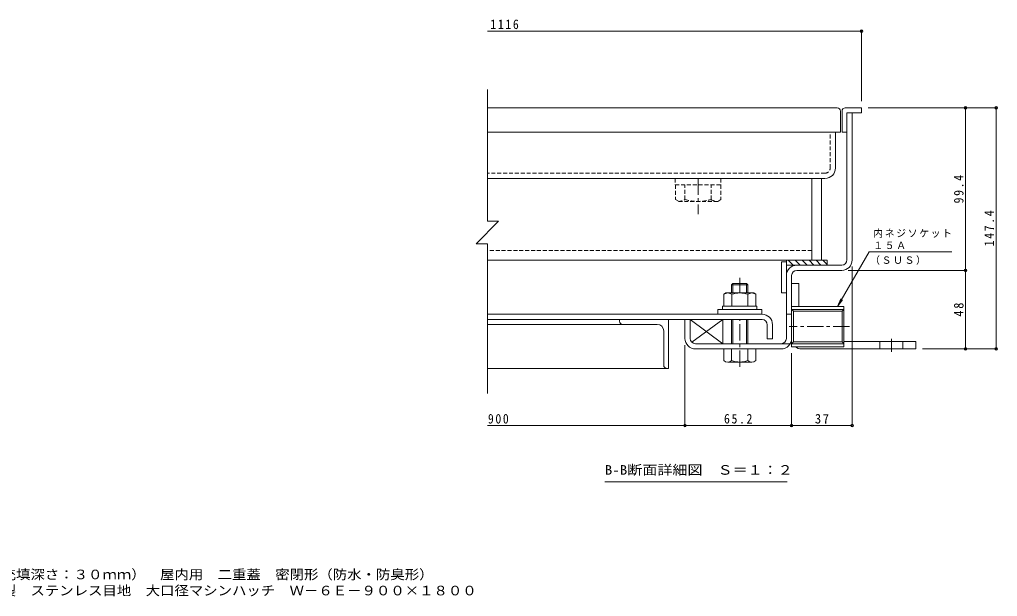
# Model space of a CAD drawing. Units: millimetres on the paper, enlarged 10 times, with parts at other scales. Extents: x -2686 to 2789, y -1962 to 1769.
# Drawn here: x -269 to 2720, y -1962 to -199 of the extents above; entities that cross this region are included whole.
import ezdxf
from ezdxf.enums import TextEntityAlignment as Align

# ---------------------------------------------------------------- set-up
doc = ezdxf.new("R2010")
doc.units = ezdxf.units.MM
doc.header["$LTSCALE"] = 10
doc.header["$PDMODE"] = 32
doc.header["$PDSIZE"] = 8
doc.linetypes.add('CHAIN1', pattern=[8, 5, -1, 1, -1])
doc.linetypes.add('DASHED1', pattern=[1.8, 1.2, -0.6])
for name, color, linetype, lineweight in [('D-1', 2, 'Continuous', 9), ('D-2', 3, 'Continuous', 9), ('D-3', 4, 'Continuous', 9), ('D-5', 7, 'Continuous', 9), ('D-6', 6, 'Continuous', 9), ('D-7', 5, 'Continuous', 5), ('D-8', 5, 'Continuous', 5), ('D-9', 134, 'Continuous', 5), ('D-A', 3, 'Continuous', 9), ('D-B', 6, 'Continuous', 9), ('D-C', 2, 'Continuous', 9), ('D-E', 3, 'Continuous', 9), ('D-F', 7, 'Continuous', 9), ('F-5_F-5ﾚｲﾔ', 7, 'Continuous', 9)]:
    doc.layers.add(name, color=color, linetype=linetype, lineweight=lineweight)
doc.styles.add('ＭＳ ゴシック', font='')
doc.styles.get('ＭＳ ゴシック').set_extended_font_data('MS Gothic')

msp = doc.modelspace()

# ---------------------------------------------------------------- linework, layer by layer
at = {"layer": 'D-1'}
for p, q in [((2259.83, -933.88), (2259.83, -483.88)), ((2259.83, -483.88), (2275.83, -483.88)), ((2275.83, -933.88), (2275.83, -483.88)), ((2243.83, -949.88), (2106.83, -949.88)), ((2074.83, -1173.89), (2074.83, -981.88)), ((2090.83, -981.88), (2090.83, -1173.89)), ((2106.83, -965.88), (2243.83, -965.88)), ((2250.83, -1076), (2090.83, -1076)), ((2090.83, -1076), (2090.83, -1199)), ((2250.83, -1076), (2250.83, -1199)), ((2090.83, -1099.89), (2074.83, -1099.89)), ((2245.02, -1090.93), (2096.64, -1090.93)), ((2096.64, -1184.08), (2096.64, -1090.93)), ((2250.83, -1085.12), (2245.02, -1090.93)), ((2245.02, -1090.93), (2245.02, -1184.08)), ((1780.83, -1173.89), (1780.83, -1115.89)), ((2086.54, -1189.89), (1796.83, -1189.89)), ((2090.83, -1189.89), (2096.64, -1184.08)), ((2250.83, -1189.89), (2090.83, -1189.89)), ((2245.02, -1184.08), (2096.64, -1184.08)), ((2250.83, -1189.89), (2245.02, -1184.08)), ((1796.83, -1205.89), (1907.33, -1205.89)), ((1957.33, -1205.89), (2058.83, -1205.89)), ((2250.83, -1199), (2090.83, -1199))]:
    msp.add_line(p, q, dxfattribs=at)
for points in [[(2250.83, -1085.12), (2090.83, -1085.12), (2096.64, -1090.93)], [(1764.83, -1173.89), (1764.83, -1115.89), (1780.83, -1115.89)]]:
    msp.add_lwpolyline(points, dxfattribs=at)
for centre, radius, start, end in [((2106.83, -981.88), 32, 90, 180), ((2243.83, -933.88), 16, 270, 0), ((2243.83, -933.88), 32, 270, 0), ((2106.83, -981.88), 16, 90, 180), ((1796.83, -1173.89), 32, 180, 270), ((1796.83, -1173.89), 16, 180, 270), ((2058.83, -1173.89), 32, 270, 0), ((2058.83, -1173.89), 16, 270, 0)]:
    msp.add_arc(centre, radius, start, end, dxfattribs=at)
at = {"layer": 'D-2', "linetype": 'DASHED1'}
for p, q in [((2208.83, -652.88), (2208.83, -543.88)), ((2192.83, -668.88), (1160.57, -668.88))]:
    msp.add_line(p, q, dxfattribs=at)
at = {"layer": 'D-2'}
for p, q in [((2224.83, -543.88), (2224.83, -652.88)), ((1160.57, -684.88), (2192.83, -684.88))]:
    msp.add_line(p, q, dxfattribs=at)
msp.add_arc((2192.83, -652.88), 32, 270, 0, dxfattribs=at)
at = {"layer": 'D-2', "linetype": 'DASHED1'}
msp.add_arc((2192.83, -652.88), 16, 270, 0, dxfattribs=at)
at = {"layer": 'D-3'}
for p, q in [((2179.83, -468.88), (1160.57, -468.88)), ((2229.83, -468.88), (2179.83, -468.88)), ((2254.83, -468.88), (2304.83, -468.88)), ((2304.83, -468.88), (2304.83, -483.88)), ((2239.83, -478.88), (2239.83, -543.88)), ((2244.83, -478.88), (2244.83, -543.88)), ((2304.83, -483.88), (2259.83, -483.88)), ((2259.83, -483.88), (2259.83, -543.88)), ((1160.57, -543.88), (2239.83, -543.88)), ((2259.83, -543.88), (2244.83, -543.88))]:
    msp.add_line(p, q, dxfattribs=at)
for centre, start, end in [((2229.83, -478.88), 0, 90), ((2254.83, -478.88), 90, 180)]:
    msp.add_arc(centre, 10, start, end, dxfattribs=at)
at = {"layer": 'D-5'}
for p, q in [((2231.22, -1076), (2327.73, -908.85)), ((2327.73, -908.85), (2580.47, -908.85)), ((2231.22, -1076), (2240.79, -1052.91)), ((2231.22, -1076), (2246.44, -1056.17)), ((2077, -1611.58), (1519.5, -1611.58))]:
    msp.add_line(p, q, dxfattribs=at)
at = {"layer": 'D-6'}
for p, q in [((2059.83, -939.88), (2074.83, -939.88)), ((2059.83, -939.88), (2059.83, -1034.88)), ((2074.83, -934.88), (2074.83, -1034.88)), ((2199.83, -949.88), (2074.83, -949.88)), ((2095.52, -949.88), (2080.52, -934.88)), ((2116.73, -949.88), (2101.73, -934.88)), ((2137.95, -949.88), (2122.95, -934.88)), ((2159.16, -949.88), (2144.16, -934.88)), ((2180.37, -949.88), (2165.37, -934.88)), ((2199.83, -948.12), (2186.59, -934.88)), ((2059.83, -1034.88), (2074.83, -1034.88)), ((1780.83, -1115.89), (1780.83, -1173.89)), ((1785.35, -1185.03), (1880.83, -1115.89)), ((1796.83, -1189.89), (1880.83, -1189.89))]:
    msp.add_line(p, q, dxfattribs=at)
msp.add_lwpolyline([(2199.83, -949.88), (2199.83, -934.88), (2074.83, -934.88)], dxfattribs=at)
msp.add_lwpolyline([(1880.83, -1189.89), (1880.83, -1115.89), (1780.83, -1115.89)], close=True, dxfattribs=at)
at = {"layer": 'D-7'}
for p, q in [((1911.39, -1005.89), (1907.33, -1009.95)), ((1957.33, -1009.95), (1907.33, -1009.95)), ((1907.33, -1033.39), (1907.33, -1009.95)), ((1953.27, -1005.89), (1911.39, -1005.89)), ((1911.39, -1033.39), (1911.39, -1005.89)), ((1953.27, -1005.89), (1957.33, -1009.95)), ((1953.27, -1033.39), (1953.27, -1005.89)), ((1957.33, -1009.95), (1957.33, -1033.39)), ((1957.33, -1009.95), (1957.33, -1033.39)), ((1907.33, -1189.89), (1907.33, -1115.89)), ((1911.39, -1189.89), (1911.39, -1115.89)), ((1953.27, -1189.89), (1953.27, -1115.89)), ((1957.33, -1115.89), (1957.33, -1189.89)), ((1883.33, -1241.41), (1883.33, -1205.89)), ((1981.33, -1205.89), (1883.33, -1205.89)), ((1907.33, -1241.41), (1907.33, -1205.89)), ((1957.33, -1205.89), (1957.33, -1241.41)), ((1981.33, -1241.41), (1981.33, -1205.89)), ((1969.33, -1245.89), (1895.33, -1245.89))]:
    msp.add_line(p, q, dxfattribs=at)
at = {"layer": 'D-7', "linetype": 'CHAIN1'}
for p, q in [((1932.33, -1033.39), (1932.33, -988.22)), ((1932.33, -1260.28), (1932.33, -1115.89))]:
    msp.add_line(p, q, dxfattribs=at)
at = {"layer": 'D-7', "color": 2, "lineweight": 9}
for p, q in [((1883.26, -1038.68), (1889.83, -1034.89)), ((1883.26, -1038.68), (1883.26, -1074.89)), ((1974.83, -1034.89), (1889.83, -1034.89)), ((1907.79, -1038.68), (1907.79, -1074.89)), ((1956.87, -1038.68), (1956.87, -1074.89))]:
    msp.add_line(p, q, dxfattribs=at)
at = {"layer": 'D-7', "color": 6, "lineweight": 9}
for p, q in [((1879.83, -1074.89), (1879.83, -1084.89)), ((1879.83, -1084.89), (1984.83, -1084.89))]:
    msp.add_line(p, q, dxfattribs=at)
at = {"layer": 'D-7', "color": 134}
for p, q in [((1864.83, -1084.89), (1864.83, -1099.89)), ((1864.83, -1084.89), (1999.83, -1084.89)), ((1864.83, -1099.89), (1999.83, -1099.89)), ((1999.83, -1084.89), (1999.83, -1099.89))]:
    msp.add_line(p, q, dxfattribs=at)
at = {"layer": 'D-7', "color": 2, "lineweight": 9}
msp.add_lwpolyline([(1974.83, -1034.89), (1981.41, -1038.68), (1981.41, -1074.89), (1883.26, -1074.89)], dxfattribs=at)
at = {"layer": 'D-7', "color": 6, "lineweight": 9}
msp.add_lwpolyline([(1879.83, -1074.89), (1984.83, -1074.89), (1984.83, -1084.89)], dxfattribs=at)
at = {"layer": 'D-7', "color": 2, "lineweight": 9}
for centre, radius, start, end in [((1897.74, -1063.77), 28.97, 94.38438, 120), ((1894.76, -1059.09), 24.21, 57.42749, 88.18784), ((1932.33, -1116.09), 81.2, 72.41188, 107.5881), ((1969.9, -1059.09), 24.21, 91.81215, 122.57249), ((1966.92, -1063.77), 28.97, 59.99998, 85.6156)]:
    msp.add_arc(centre, radius, start, end, dxfattribs=at)
at = {"layer": 'D-7'}
for centre, radius, start, end in [((1895.33, -1227.56), 18.33, 229.1022, 310.89809), ((1932.33, -1173.81), 72.08, 249.70546, 290.29454), ((1969.33, -1227.56), 18.33, 229.10191, 310.8978)]:
    msp.add_arc(centre, radius, start, end, dxfattribs=at)
at = {"layer": 'D-8'}
for p, q in [((2152.33, -684.88), (2182.33, -684.88)), ((2152.33, -684.88), (2152.33, -934.88)), ((2182.33, -684.88), (2182.33, -934.88)), ((2152.33, -934.88), (2182.33, -934.88))]:
    msp.add_line(p, q, dxfattribs=at)
at = {"layer": 'D-9', "linetype": 'DASHED1'}
for p, q in [((1734.83, -684.88), (1874.83, -684.88)), ((1874.83, -684.88), (1874.83, -704.88)), ((1735.33, -704.88), (1735.33, -749.26)), ((1764.83, -749.4), (1764.83, -704.88)), ((1844.83, -749.4), (1844.83, -704.88)), ((1874.33, -704.88), (1874.33, -749.4)), ((1744.87, -754.76), (1735.33, -749.26)), ((1864.83, -754.88), (1745.08, -754.88)), ((1864.83, -754.88), (1874.33, -749.4)), ((2152.33, -904.88), (1160.57, -904.88))]:
    msp.add_line(p, q, dxfattribs=at)
at = {"layer": 'D-9'}
msp.add_line((2152.33, -934.88), (1160.57, -934.88), dxfattribs=at)
msp.add_lwpolyline([(2152.33, -934.88), (2152.33, -684.88), (1160.57, -684.88)], dxfattribs=at)
at = {"layer": 'D-9', "linetype": 'DASHED1'}
msp.add_lwpolyline([(1734.83, -684.88), (1734.83, -704.88), (1874.83, -704.88)], dxfattribs=at)
for centre, radius, start, end in [((1746.12, -720.38), 34.53, 267.86055, 302.81094), ((1804.83, -606.29), 148.6, 254.38446, 285.61554), ((1863.54, -720.38), 34.53, 237.18906, 272.13945)]:
    msp.add_arc(centre, radius, start, end, dxfattribs=at)
at = {"layer": 'D-A'}
for p, q in [((2000.33, -1099.89), (1161.28, -1099.89)), ((1161.28, -1115.89), (2000.33, -1115.89)), ((2016.33, -1131.89), (2016.33, -1174.89)), ((2032.33, -1131.89), (2032.33, -1174.89)), ((2016.33, -1174.89), (2032.33, -1174.89))]:
    msp.add_line(p, q, dxfattribs=at)
for radius in [32, 16]:
    msp.add_arc((2000.33, -1131.89), radius, 0, 90, dxfattribs=at)
at = {"layer": 'D-B'}
for p, q in [((1564.83, -1115.89), (1161.28, -1115.89)), ((1574.83, -1130.89), (1161.28, -1130.89)), ((1564.83, -1115.89), (1714.83, -1115.89)), ((1564.83, -1120.89), (1564.83, -1115.89)), ((1574.83, -1130.89), (1679.83, -1130.89)), ((1714.83, -1115.89), (1714.83, -1265.89)), ((1699.83, -1255.89), (1699.83, -1150.89)), ((1709.83, -1265.89), (1161.28, -1265.89)), ((1709.83, -1265.89), (1714.83, -1265.89))]:
    msp.add_line(p, q, dxfattribs=at)
for centre, radius, start, end in [((1574.83, -1120.89), 10, 180, 270), ((1679.83, -1150.89), 20, 0, 90), ((1709.83, -1255.89), 10, 180, 270)]:
    msp.add_arc(centre, radius, start, end, dxfattribs=at)
at = {"layer": 'D-C', "linetype": 'CHAIN1'}
msp.add_line((1804.83, -684.88), (1804.83, -794.51), dxfattribs=at)
at = {"layer": 'D-E'}
for p, q in [((2090.83, -1005.88), (2090.83, -1173.89)), ((2090.83, -1005.88), (2113.33, -1005.88)), ((2113.33, -1076), (2113.33, -1005.88)), ((2250.83, -1183.39), (2470.83, -1183.39)), ((2360.83, -1205.89), (2360.83, -1183.39)), ((2430.83, -1205.89), (2430.83, -1183.39)), ((2470.83, -1183.39), (2470.83, -1205.89)), ((2470.83, -1205.89), (2120.83, -1205.89))]:
    msp.add_line(p, q, dxfattribs=at)
at = {"layer": 'D-E', "linetype": 'CHAIN1'}
msp.add_line((2395.83, -1214.62), (2395.83, -1175.17), dxfattribs=at)
at = {"layer": 'D-E'}
msp.add_arc((2120.83, -1175.89), 30, 230.3984, 270, dxfattribs=at)
at = {"layer": 'D-F'}
for p, q in [((2304.83, -234.79), (1160.57, -234.79)), ((2304.83, -231.79), (2304.83, -448.88)), ((1160.57, -413.13), (1160.57, -815.65)), ((2719.01, -468.88), (2324.83, -468.88)), ((2622.67, -468.88), (2622.67, -965.88)), ((2716.01, -468.88), (2716.01, -1205.89)), ((1194.98, -815.65), (1126.16, -884.46)), ((1160.57, -815.65), (1194.98, -815.65)), ((1160.57, -884.46), (1126.16, -884.46)), ((1160.57, -884.46), (1160.57, -1342.42)), ((2275.83, -1443.23), (2275.83, -953.88)), ((2625.67, -965.88), (2263.83, -965.88)), ((2622.67, -965.88), (2622.67, -1205.89)), ((1764.83, -1443.23), (1764.83, -1193.89)), ((2090.83, -1443.23), (2090.83, -1219)), ((2719.01, -1205.89), (2490.83, -1205.89)), ((1764.83, -1440.23), (1161.28, -1440.23)), ((2090.83, -1440.23), (1764.83, -1440.23)), ((2275.83, -1440.23), (2090.83, -1440.23))]:
    msp.add_line(p, q, dxfattribs=at)
at = {"layer": 'D-F', "linetype": 'CHAIN1'}
msp.add_line((2267.84, -1137.5), (2083.47, -1137.5), dxfattribs=at)
at = {"layer": 'D-F'}
for p in [(2304.83, -234.79), (2622.67, -468.88), (2716.01, -468.88), (2622.67, -965.88), (2622.67, -1205.89), (2716.01, -1205.89), (1764.83, -1440.23), (2090.83, -1440.23), (2275.83, -1440.23)]:
    msp.add_point(p, dxfattribs=at)

# ---------------------------------------------------------------- texts
at = {"layer": 'D-5', "color": 2, "style": 'ＭＳ ゴシック', "width": 1.15}
msp.add_text('B-B断面詳細図\u3000Ｓ＝１：２', height=29.33, dxfattribs=at).set_placement((1519.5, -1599.08), align=Align.BOTTOM_LEFT)
at = {"layer": 'D-5', "char_height": 21.99, "attachment_point": 7, "style": 'ＭＳ ゴシック'}
for s, insert in [('\\T1.17;内ネジソケット', (2340.47, -866)), ('\\T1.17;１５Ａ', (2340.47, -900.84)), ('\\T1.17;（ＳＵＳ）', (2330.81, -948.69))]:
    msp.add_mtext(s, dxfattribs=dict(at, insert=insert))
at = {"layer": 'D-F', "color": 2, "char_height": 29.33, "attachment_point": 7, "style": 'ＭＳ ゴシック'}
for s, insert in [('\\T1.28;\\W0.9;1116', (1169.83, -228.79)), ('\\T1.27;\\W0.9;900', (1162.4, -1434.23)), ('\\T1.28;\\W0.9;65.2', (1884.08, -1434.23)), ('\\T1.27;\\W0.95;37', (2162.08, -1434.23))]:
    msp.add_mtext(s, dxfattribs=dict(at, insert=insert))
at = {"layer": 'D-F', "color": 2, "char_height": 29.33, "attachment_point": 7, "rotation": 90, "style": 'ＭＳ ゴシック'}
for s, insert in [('\\T1.28;\\W0.9;99.4', (2616.67, -761.13)), ('\\T1.28;\\W0.9;147.4', (2710.01, -892.39)), ('\\T1.27;\\W0.95;48', (2616.67, -1107.14))]:
    msp.add_mtext(s, dxfattribs=dict(at, insert=insert))
at = {"layer": 'F-5_F-5ﾚｲﾔ', "color": 2, "style": 'ＭＳ ゴシック', "width": 1.1}
for s, p in [('充填用（充填深さ：３０ｍｍ）\u3000屋内用\u3000二重蓋\u3000密閉形（防水・防臭形）', (-500.11, -1918.5)), ('スチール製\u3000ステンレス目地\u3000大口径マシンハッチ\u3000Ｗ－６Ｅ－９００×１８００', (-500.11, -1967.71))]:
    msp.add_text(s, height=29.33, dxfattribs=at).set_placement(p, align=Align.BOTTOM_LEFT)

doc.saveas('drawing.dxf')
